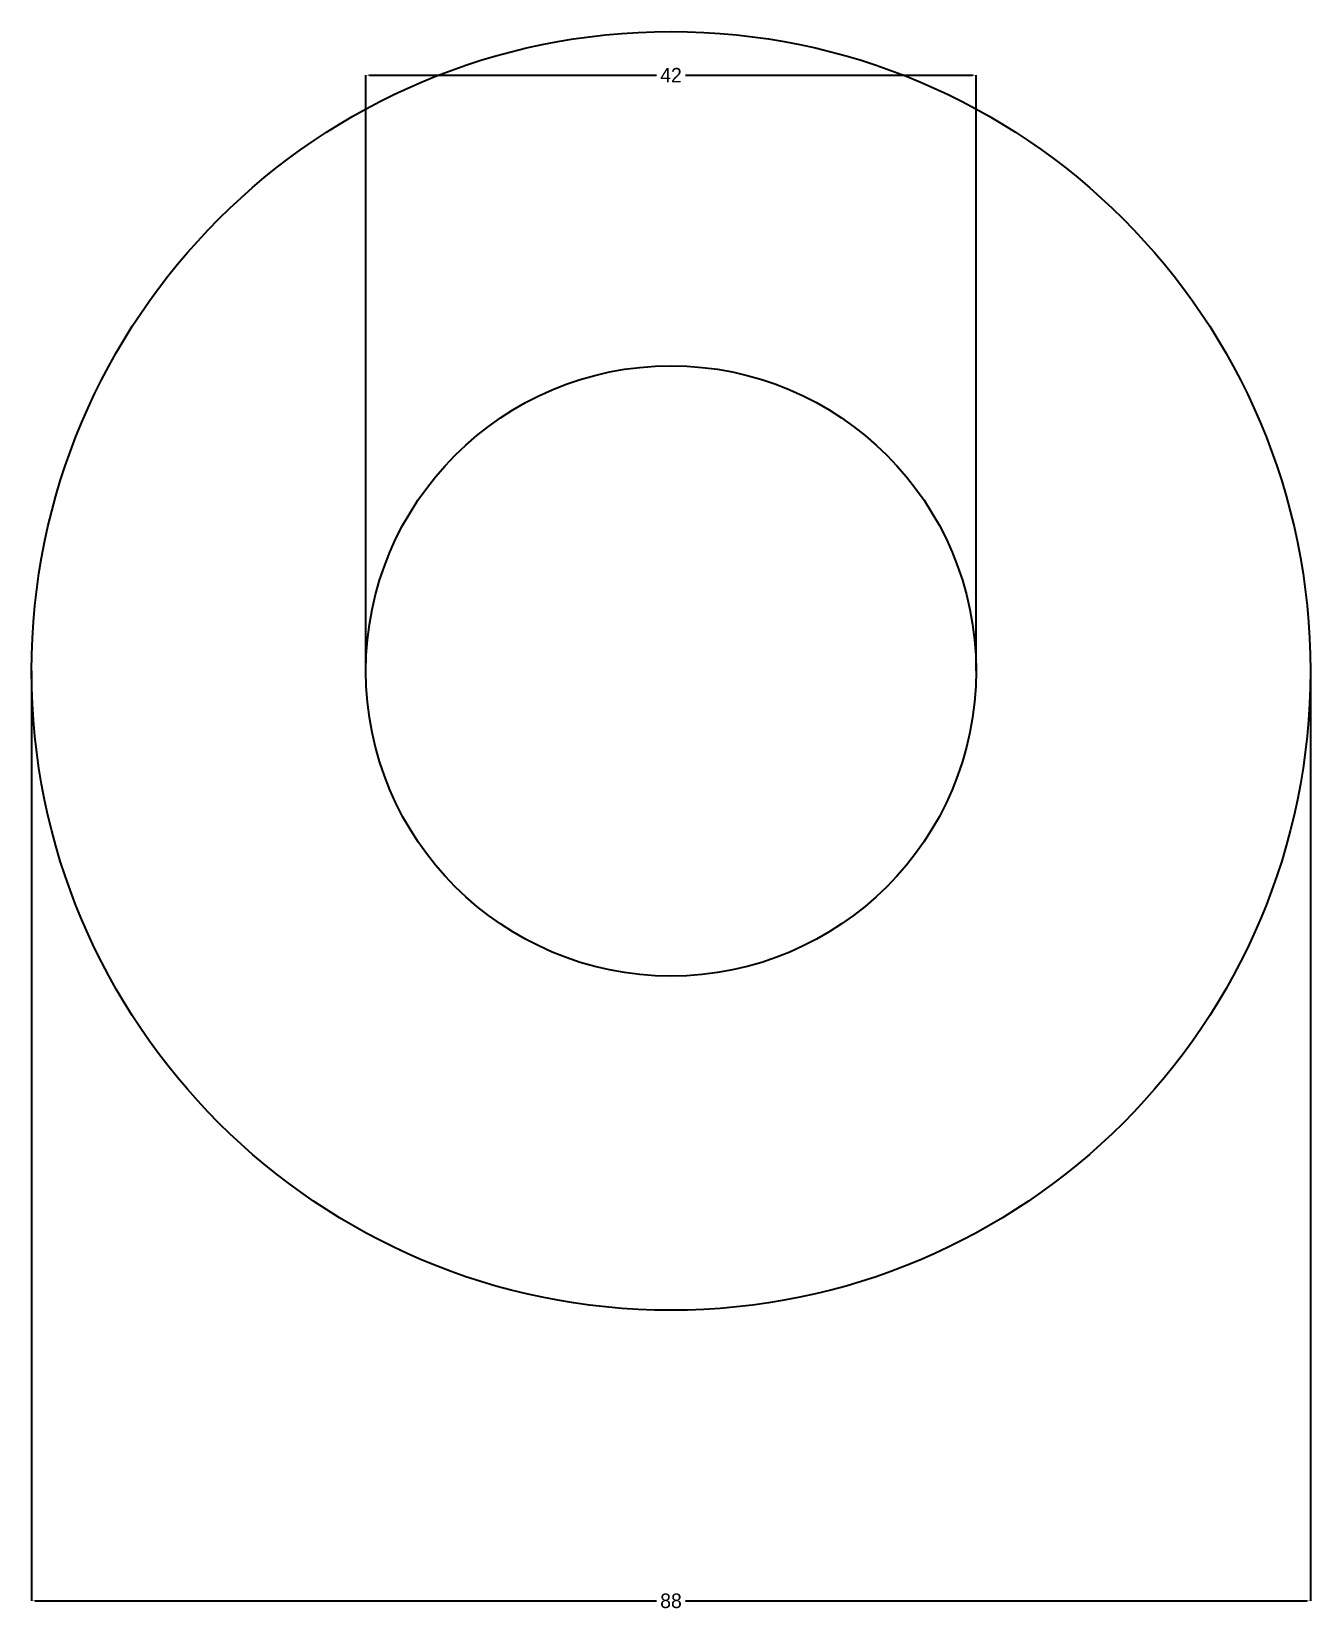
# Model space of a CAD drawing. Header units: metres. Extents: x -44 to 44, y -65 to 44.
import ezdxf

# ---------------------------------------------------------------- set-up
doc = ezdxf.new("R2010")
doc.units = ezdxf.units.M
doc.dimstyles.get("Standard").update_dxf_attribs({"dimtxt": 2.5, "dimasz": 2.5, "dimexe": 1.25, "dimexo": 0.625, "dimtad": 1, "dimcen": 2.5, "dimazin": 3, "dimtfac": 1, "dimtmove": 0, "dimatfit": 3})

# ---------------------------------------------------------------- blocks, each defined once
blk = doc.blocks.new('_CLOSEDFILLED')
at = {"color": 0, "linetype": 'BYBLOCK'}
blk.add_solid([(-1, 0.16), (0, 0), (-1, -0.16)], dxfattribs=at)
blk = doc.blocks.new('*D1')
for p, q in [((-44, 0), (-44, -64)), ((44, 0), (44, -64)), ((-43.75, -64), (-1, -64)), ((1, -64), (43.75, -64))]:
    blk.add_line(p, q)
at = {"layer": 'Defpoints'}
for p in [(-44, 0), (44, 0), (-44, -64)]:
    blk.add_point(p, dxfattribs=at)
at = {"xscale": 0.25, "yscale": 0.25, "rotation": 180}
blk.add_blockref('_CLOSEDFILLED', (-44, -64), dxfattribs=at)
at = {"xscale": 0.25, "yscale": 0.25}
blk.add_blockref('_CLOSEDFILLED', (44, -64), dxfattribs=at)
at = {"insert": (0, -64), "char_height": 1, "attachment_point": 5}
blk.add_mtext('88', dxfattribs=at)
blk = doc.blocks.new('*D2')
for p, q in [((-21, 0), (-21, 41)), ((-20.75, 41), (-1, 41)), ((1, 41), (20.75, 41)), ((21, 0), (21, 41))]:
    blk.add_line(p, q)
at = {"layer": 'Defpoints'}
for p in [(-21, 41), (-21, 0), (21, 0)]:
    blk.add_point(p, dxfattribs=at)
at = {"xscale": 0.25, "yscale": 0.25, "rotation": 180}
blk.add_blockref('_CLOSEDFILLED', (-21, 41), dxfattribs=at)
at = {"xscale": 0.25, "yscale": 0.25}
blk.add_blockref('_CLOSEDFILLED', (21, 41), dxfattribs=at)
at = {"insert": (0, 41), "char_height": 1, "attachment_point": 5}
blk.add_mtext('42', dxfattribs=at)

msp = doc.modelspace()

# ---------------------------------------------------------------- linework, layer by layer
for radius in [44, 21]:
    msp.add_circle((0, 0), radius)

# ---------------------------------------------------------------- dimensions: what is measured, and where the dimension line sits
for base, p1, p2, picture, middle in [((-21, 41), (-21, 0), (21, 0), '*D2', (0, 41)), ((-44, -64), (-44, 0), (44, 0), '*D1', (0, -64))]:
    dim = msp.add_linear_dim(base=base, p1=p1, p2=p2, dimstyle='Standard', override={"dimtmove": 2})
    dim.commit()
    dim.dimension.update_dxf_attribs({"geometry": picture, "text_midpoint": middle, "dimtype": 160})

doc.saveas('drawing.dxf')
